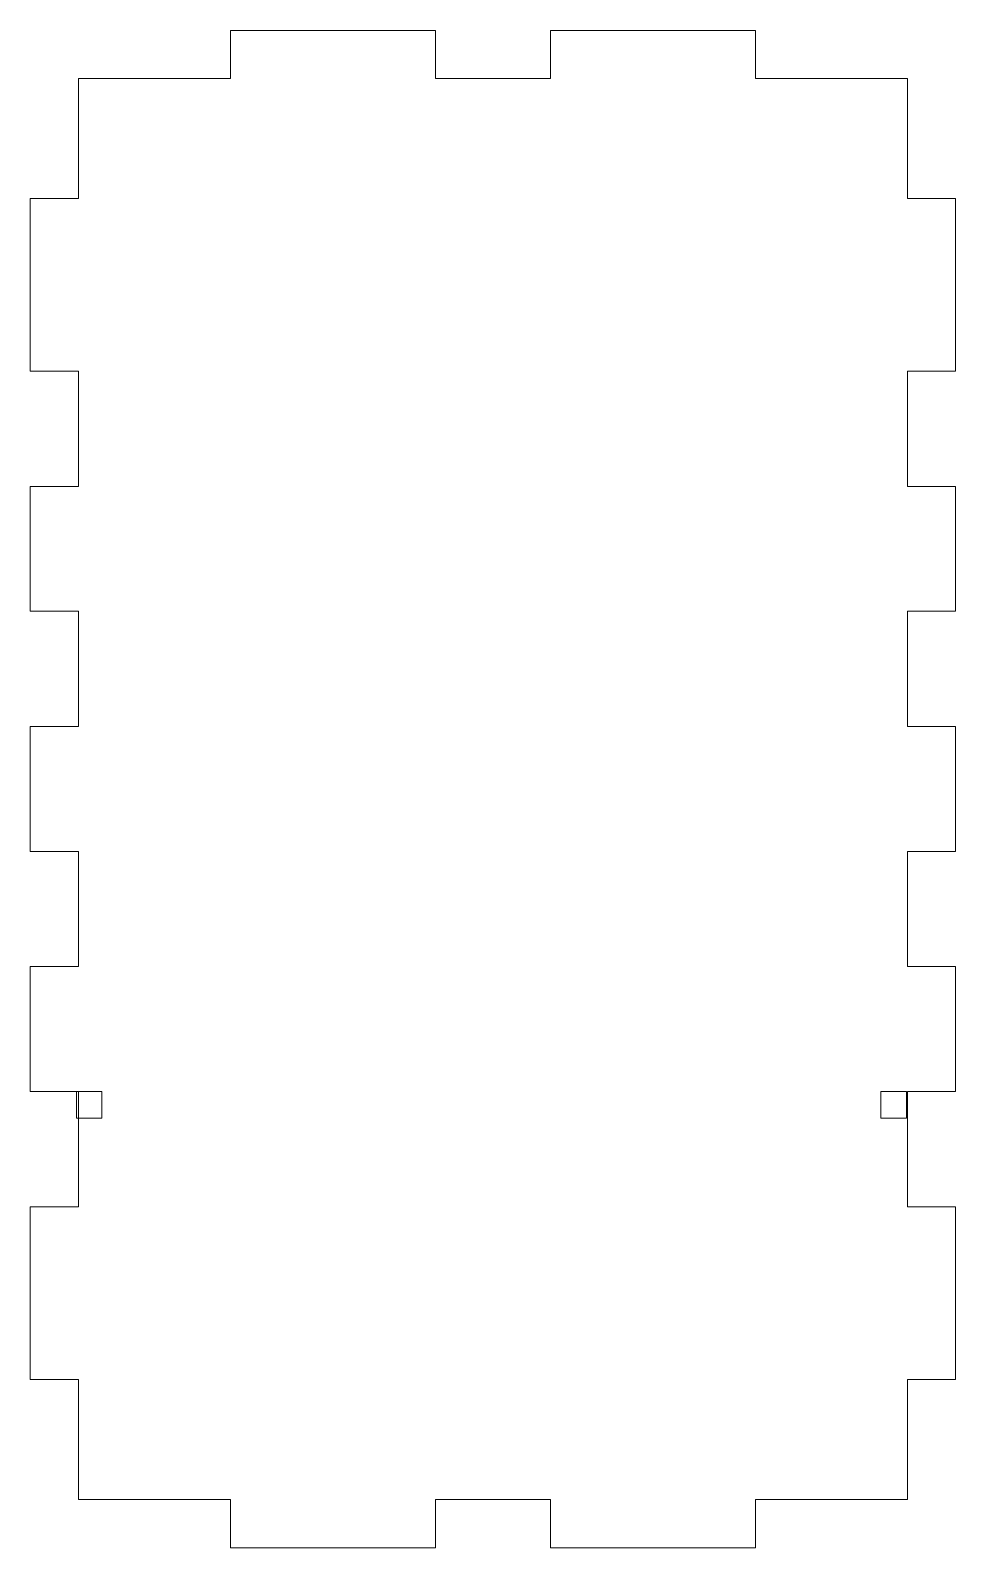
# Model space of a CAD drawing. Header units: inches. Extents: x -3.1 to 14.9, y -9.8 to 5.5.
# Drawn here: x 6.927 to 8.444, y -1.734 to 0.754 of the extents above; entities that cross this region are included whole.
import ezdxf

# ---------------------------------------------------------------- set-up
doc = ezdxf.new("R2010")
doc.units = ezdxf.units.IN
doc.header["$MEASUREMENT"] = 0
doc.layers.add('Layer 1', color=7, linetype='Continuous')

msp = doc.modelspace()

# ---------------------------------------------------------------- linework, layer by layer
at = {"layer": 'Layer 1', "color": 240, "lineweight": 9}
msp.add_open_spline([(7.0062, 0.6757), (7.0062, 0.6757), (7.2555, 0.6757), (7.2555, 0.6757), (7.2555, 0.6757), (7.2555, 0.6757), (7.2555, 0.7544), (7.2555, 0.7544), (7.2555, 0.7544), (7.2555, 0.7544), (7.5914, 0.7544), (7.5914, 0.7544), (7.5914, 0.7544), (7.5914, 0.7544), (7.5914, 0.6757), (7.5914, 0.6757), (7.5914, 0.6757), (7.5914, 0.6757), (7.7804, 0.6757), (7.7804, 0.6757), (7.7804, 0.6757), (7.7804, 0.6757), (7.7804, 0.7544), (7.7804, 0.7544), (7.7804, 0.7544), (7.7804, 0.7544), (8.1163, 0.7544), (8.1163, 0.7544), (8.1163, 0.7544), (8.1163, 0.7544), (8.1163, 0.6757), (8.1163, 0.6757), (8.1163, 0.6757), (8.1163, 0.6757), (8.3656, 0.6757), (8.3656, 0.6757), (8.3656, 0.6757), (8.3656, 0.6757), (8.3656, 0.4788), (8.3656, 0.4788), (8.3656, 0.4788), (8.3656, 0.4788), (8.4444, 0.4788), (8.4444, 0.4788), (8.4444, 0.4788), (8.4444, 0.4788), (8.4444, 0.1954), (8.4444, 0.1954), (8.4444, 0.1954), (8.4444, 0.1954), (8.3656, 0.1954), (8.3656, 0.1954), (8.3656, 0.1954), (8.3656, 0.1954), (8.3656, 0.0064), (8.3656, 0.0064), (8.3656, 0.0064), (8.3656, 0.0064), (8.4444, 0.0064), (8.4444, 0.0064), (8.4444, 0.0064), (8.4444, 0.0064), (8.4444, -0.1983), (8.4444, -0.1983), (8.4444, -0.1983), (8.4444, -0.1983), (8.3656, -0.1983), (8.3656, -0.1983), (8.3656, -0.1983), (8.3656, -0.1983), (8.3656, -0.3873), (8.3656, -0.3873), (8.3656, -0.3873), (8.3656, -0.3873), (8.4444, -0.3873), (8.4444, -0.3873), (8.4444, -0.3873), (8.4444, -0.3873), (8.4444, -0.592), (8.4444, -0.592), (8.4444, -0.592), (8.4444, -0.592), (8.3656, -0.592), (8.3656, -0.592), (8.3656, -0.592), (8.3656, -0.592), (8.3656, -0.781), (8.3656, -0.781), (8.3656, -0.781), (8.3656, -0.781), (8.4444, -0.781), (8.4444, -0.781), (8.4444, -0.781), (8.4444, -0.781), (8.4444, -0.9857), (8.4444, -0.9857), (8.4444, -0.9857), (8.4444, -0.9857), (8.3656, -0.9857), (8.3656, -0.9857), (8.3656, -0.9857), (8.3656, -0.9857), (8.3656, -1.1747), (8.3656, -1.1747), (8.3656, -1.1747), (8.3656, -1.1747), (8.4444, -1.1747), (8.4444, -1.1747), (8.4444, -1.1747), (8.4444, -1.1747), (8.4444, -1.4582), (8.4444, -1.4582), (8.4444, -1.4582), (8.4444, -1.4582), (8.3656, -1.4582), (8.3656, -1.4582), (8.3656, -1.4582), (8.3656, -1.4582), (8.3656, -1.655), (8.3656, -1.655), (8.3656, -1.655), (8.3656, -1.655), (8.1163, -1.655), (8.1163, -1.655), (8.1163, -1.655), (8.1163, -1.655), (8.1163, -1.7338), (8.1163, -1.7338), (8.1163, -1.7338), (8.1163, -1.7338), (7.7804, -1.7338), (7.7804, -1.7338), (7.7804, -1.7338), (7.7804, -1.7338), (7.7804, -1.655), (7.7804, -1.655), (7.7804, -1.655), (7.7804, -1.655), (7.5914, -1.655), (7.5914, -1.655), (7.5914, -1.655), (7.5914, -1.655), (7.5914, -1.7338), (7.5914, -1.7338), (7.5914, -1.7338), (7.5914, -1.7338), (7.2555, -1.7338), (7.2555, -1.7338), (7.2555, -1.7338), (7.2555, -1.7338), (7.2555, -1.655), (7.2555, -1.655), (7.2555, -1.655), (7.2555, -1.655), (7.0062, -1.655), (7.0062, -1.655), (7.0062, -1.655), (7.0062, -1.655), (7.0062, -1.4582), (7.0062, -1.4582), (7.0062, -1.4582), (7.0062, -1.4582), (6.9274, -1.4582), (6.9274, -1.4582), (6.9274, -1.4582), (6.9274, -1.4582), (6.9274, -1.1747), (6.9274, -1.1747), (6.9274, -1.1747), (6.9274, -1.1747), (7.0062, -1.1747), (7.0062, -1.1747), (7.0062, -1.1747), (7.0062, -1.1747), (7.0062, -0.9857), (7.0062, -0.9857), (7.0062, -0.9857), (7.0062, -0.9857), (6.9274, -0.9857), (6.9274, -0.9857), (6.9274, -0.9857), (6.9274, -0.9857), (6.9274, -0.781), (6.9274, -0.781), (6.9274, -0.781), (6.9274, -0.781), (7.0062, -0.781), (7.0062, -0.781), (7.0062, -0.781), (7.0062, -0.781), (7.0062, -0.592), (7.0062, -0.592), (7.0062, -0.592), (7.0062, -0.592), (6.9274, -0.592), (6.9274, -0.592), (6.9274, -0.592), (6.9274, -0.592), (6.9274, -0.3873), (6.9274, -0.3873), (6.9274, -0.3873), (6.9274, -0.3873), (7.0062, -0.3873), (7.0062, -0.3873), (7.0062, -0.3873), (7.0062, -0.3873), (7.0062, -0.1983), (7.0062, -0.1983), (7.0062, -0.1983), (7.0062, -0.1983), (6.9274, -0.1983), (6.9274, -0.1983), (6.9274, -0.1983), (6.9274, -0.1983), (6.9274, 0.0064), (6.9274, 0.0064), (6.9274, 0.0064), (6.9274, 0.0064), (7.0062, 0.0064), (7.0062, 0.0064), (7.0062, 0.0064), (7.0062, 0.0064), (7.0062, 0.1954), (7.0062, 0.1954), (7.0062, 0.1954), (7.0062, 0.1954), (6.9274, 0.1954), (6.9274, 0.1954), (6.9274, 0.1954), (6.9274, 0.1954), (6.9274, 0.4788), (6.9274, 0.4788), (6.9274, 0.4788), (6.9274, 0.4788), (7.0062, 0.4788), (7.0062, 0.4788), (7.0062, 0.4788), (7.0062, 0.4788), (7.0062, 0.6757), (7.0062, 0.6757)], degree=3, knots=[0, 0, 0, 0, 0.016393, 0.016393, 0.016393, 0.016393, 0.032787, 0.032787, 0.032787, 0.032787, 0.04918, 0.04918, 0.04918, 0.04918, 0.065574, 0.065574, 0.065574, 0.065574, 0.081967, 0.081967, 0.081967, 0.081967, 0.098361, 0.098361, 0.098361, 0.098361, 0.114754, 0.114754, 0.114754, 0.114754, 0.131148, 0.131148, 0.131148, 0.131148, 0.147541, 0.147541, 0.147541, 0.147541, 0.163934, 0.163934, 0.163934, 0.163934, 0.180328, 0.180328, 0.180328, 0.180328, 0.196721, 0.196721, 0.196721, 0.196721, 0.213115, 0.213115, 0.213115, 0.213115, 0.229508, 0.229508, 0.229508, 0.229508, 0.245902, 0.245902, 0.245902, 0.245902, 0.262295, 0.262295, 0.262295, 0.262295, 0.278689, 0.278689, 0.278689, 0.278689, 0.295082, 0.295082, 0.295082, 0.295082, 0.311475, 0.311475, 0.311475, 0.311475, 0.327869, 0.327869, 0.327869, 0.327869, 0.344262, 0.344262, 0.344262, 0.344262, 0.360656, 0.360656, 0.360656, 0.360656, 0.377049, 0.377049, 0.377049, 0.377049, 0.393443, 0.393443, 0.393443, 0.393443, 0.409836, 0.409836, 0.409836, 0.409836, 0.42623, 0.42623, 0.42623, 0.42623, 0.442623, 0.442623, 0.442623, 0.442623, 0.459016, 0.459016, 0.459016, 0.459016, 0.47541, 0.47541, 0.47541, 0.47541, 0.491803, 0.491803, 0.491803, 0.491803, 0.508197, 0.508197, 0.508197, 0.508197, 0.52459, 0.52459, 0.52459, 0.52459, 0.540984, 0.540984, 0.540984, 0.540984, 0.557377, 0.557377, 0.557377, 0.557377, 0.57377, 0.57377, 0.57377, 0.57377, 0.590164, 0.590164, 0.590164, 0.590164, 0.606557, 0.606557, 0.606557, 0.606557, 0.622951, 0.622951, 0.622951, 0.622951, 0.639344, 0.639344, 0.639344, 0.639344, 0.655738, 0.655738, 0.655738, 0.655738, 0.672131, 0.672131, 0.672131, 0.672131, 0.688525, 0.688525, 0.688525, 0.688525, 0.704918, 0.704918, 0.704918, 0.704918, 0.721311, 0.721311, 0.721311, 0.721311, 0.737705, 0.737705, 0.737705, 0.737705, 0.754098, 0.754098, 0.754098, 0.754098, 0.770492, 0.770492, 0.770492, 0.770492, 0.786885, 0.786885, 0.786885, 0.786885, 0.803279, 0.803279, 0.803279, 0.803279, 0.819672, 0.819672, 0.819672, 0.819672, 0.836066, 0.836066, 0.836066, 0.836066, 0.852459, 0.852459, 0.852459, 0.852459, 0.868852, 0.868852, 0.868852, 0.868852, 0.885246, 0.885246, 0.885246, 0.885246, 0.901639, 0.901639, 0.901639, 0.901639, 0.918033, 0.918033, 0.918033, 0.918033, 0.934426, 0.934426, 0.934426, 0.934426, 0.95082, 0.95082, 0.95082, 0.95082, 0.967213, 0.967213, 0.967213, 0.967213, 1, 1, 1, 1], dxfattribs=at)
at = {"layer": 'Layer 1', "color": 250, "lineweight": 9}
for points in [[(7.0029, -1.0294), (7.0029, -1.0294), (7.0449, -1.0294), (7.0449, -1.0294), (7.0449, -1.0294), (7.0449, -1.0294), (7.0449, -0.9856), (7.0449, -0.9856), (7.0449, -0.9856), (7.0449, -0.9856), (7.0029, -0.9856), (7.0029, -0.9856), (7.0029, -0.9856), (7.0029, -0.9856), (7.0029, -1.0294), (7.0029, -1.0294), (7.0029, -1.0294), (7.0029, -1.0294), (7.0029, -1.0294), (7.0029, -1.0294)], [(8.3218, -1.0294), (8.3218, -1.0294), (8.3639, -1.0294), (8.3639, -1.0294), (8.3639, -1.0294), (8.3639, -1.0294), (8.3639, -0.9856), (8.3639, -0.9856), (8.3639, -0.9856), (8.3639, -0.9856), (8.3218, -0.9856), (8.3218, -0.9856), (8.3218, -0.9856), (8.3218, -0.9856), (8.3218, -1.0294), (8.3218, -1.0294), (8.3218, -1.0294), (8.3218, -1.0294), (8.3218, -1.0294), (8.3218, -1.0294)]]:
    msp.add_open_spline(points, degree=3, knots=[0, 0, 0, 0, 0.166667, 0.166667, 0.166667, 0.166667, 0.333333, 0.333333, 0.333333, 0.333333, 0.5, 0.5, 0.5, 0.5, 0.666667, 0.666667, 0.666667, 0.666667, 1, 1, 1, 1], dxfattribs=at)

doc.saveas('drawing.dxf')
